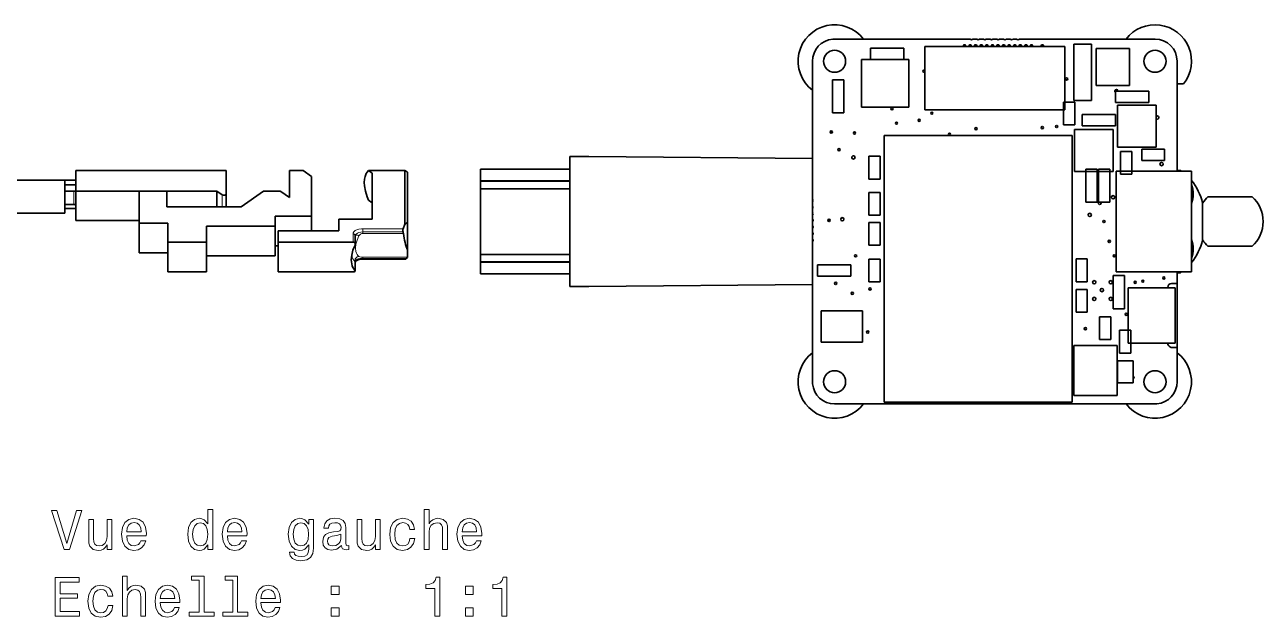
# Model space of a CAD drawing. Extents: x 284 to 1097, y 96 to 774.
# Drawn here: x 806.6 to 918.7, y 384.7 to 438.3 of the extents above; entities that cross this region are included whole.
import ezdxf

# ---------------------------------------------------------------- set-up
doc = ezdxf.new("R2010")
doc.units = 0

msp = doc.modelspace()

# ---------------------------------------------------------------- linework, layer by layer
at = {"color": 7, "lineweight": 35, "ltscale": 0.004362}
for p, q in [((879.89, 437), (879.72, 436.99)), ((908.89, 404), (909.07, 404.01)), ((908.89, 404), (909.07, 404.01))]:
    msp.add_line(p, q, dxfattribs=at)
at = {"color": 7, "lineweight": 35, "ltscale": 0.307181}
for p, q in [((892.18, 437), (879.89, 437)), ((908.89, 437), (896.61, 437))]:
    msp.add_line(p, q, dxfattribs=at)
at = {"color": 7, "lineweight": 35, "ltscale": 0.02542}
for p, q in [((883.15, 436.18), (883.15, 435.16)), ((886.15, 435.16), (886.15, 436.18)), ((880.73, 433.33), (879.71, 433.33)), ((905.32, 432.3), (905.32, 431.28)), ((908.32, 431.28), (908.32, 432.3)), ((901.62, 431.3), (900.6, 431.3)), ((879.71, 430.34), (880.73, 430.34)), ((902.3, 430.17), (902.3, 429.15)), ((905.3, 429.15), (905.3, 430.17)), ((900.6, 429.24), (901.62, 429.24)), ((884, 426.4), (882.98, 426.4)), ((906.8, 426.84), (905.78, 426.84)), ((907.71, 427.04), (907.71, 426.02)), ((909.76, 426.02), (909.76, 427.04)), ((903.65, 425.25), (902.63, 425.25)), ((904.8, 425.25), (903.78, 425.25)), ((882.98, 424.34), (884, 424.34)), ((905.78, 424.78), (906.8, 424.78)), ((884, 423.14), (882.98, 423.14)), ((902.63, 422.25), (903.65, 422.25)), ((903.78, 422.25), (904.8, 422.25)), ((882.98, 421.08), (884, 421.08)), ((884, 420.42), (882.98, 420.42)), ((882.98, 418.36), (884, 418.36)), ((884, 417.1), (882.98, 417.1)), ((902.76, 417.11), (901.74, 417.11)), ((878.35, 416.58), (878.35, 415.57)), ((881.35, 415.57), (881.35, 416.58)), ((882.98, 415.04), (884, 415.04)), ((901.74, 415.05), (902.76, 415.05)), ((906.12, 415.61), (905.1, 415.61)), ((902.76, 414.35), (901.74, 414.35)), ((905.1, 412.61), (906.12, 412.61)), ((901.74, 412.29), (902.76, 412.29)), ((904.88, 411.89), (903.86, 411.89)), ((903.86, 409.83), (904.88, 409.83))]:
    msp.add_line(p, q, dxfattribs=at)
at = {"color": 7, "lineweight": 35, "ltscale": 0.074921}
for p, q in [((886.15, 436.18), (883.15, 436.18)), ((883.15, 435.16), (886.15, 435.16)), ((908.32, 432.3), (905.32, 432.3)), ((905.32, 431.28), (908.32, 431.28)), ((905.3, 430.17), (902.3, 430.17)), ((902.3, 429.15), (905.3, 429.15)), ((902.63, 425.25), (902.63, 422.25)), ((903.65, 422.25), (903.65, 425.25)), ((903.78, 425.25), (903.78, 422.25)), ((904.8, 422.25), (904.8, 425.25)), ((881.35, 416.58), (878.35, 416.58)), ((878.35, 415.57), (881.35, 415.57))]:
    msp.add_line(p, q, dxfattribs=at)
at = {"color": 7, "lineweight": 35, "ltscale": 0.316847}
for p, q in [((900.72, 436.34), (888.05, 436.34)), ((888.05, 430.6), (900.72, 430.6))]:
    msp.add_line(p, q, dxfattribs=at)
at = {"color": 7, "lineweight": 35, "ltscale": 0.143472}
for p, q in [((888.05, 436.34), (888.05, 430.6)), ((900.72, 430.6), (900.72, 436.34))]:
    msp.add_line(p, q, dxfattribs=at)
at = {"color": 7, "lineweight": 35, "ltscale": 0.009361}
for p, q in [((892.78, 437), (892.41, 437)), ((893.98, 437), (893.61, 437)), ((894.58, 437), (894.21, 437)), ((895.18, 437), (894.81, 437)), ((895.78, 437), (895.41, 437)), ((877.89, 420.49), (877.89, 420.11)), ((877.89, 420.49), (877.89, 420.11)), ((877.89, 419.89), (877.89, 419.51)), ((877.89, 419.89), (877.89, 419.51)), ((893.91, 404), (894.28, 404)), ((893.91, 404), (894.28, 404)), ((895.11, 404), (895.48, 404)), ((895.11, 404), (895.48, 404))]:
    msp.add_line(p, q, dxfattribs=at)
at = {"color": 7, "lineweight": 35, "ltscale": 0.009363}
for p, q in [((893.38, 437), (893.01, 437)), ((896.38, 437), (896.01, 437))]:
    msp.add_line(p, q, dxfattribs=at)
at = {"color": 7, "lineweight": 35, "ltscale": 0.04008}
for p, q in [((903.15, 436.55), (901.55, 436.55)), ((901.55, 431.45), (903.15, 431.45))]:
    msp.add_line(p, q, dxfattribs=at)
at = {"color": 7, "lineweight": 35, "ltscale": 0.127499}
for p, q in [((901.55, 436.55), (901.55, 431.45)), ((903.15, 431.45), (903.15, 436.55))]:
    msp.add_line(p, q, dxfattribs=at)
at = {"color": 7, "lineweight": 35, "ltscale": 0.0754}
for p, q in [((906.57, 436.16), (903.55, 436.16)), ((903.55, 432.82), (906.57, 432.82))]:
    msp.add_line(p, q, dxfattribs=at)
at = {"color": 7, "lineweight": 35, "ltscale": 0.0837}
for p, q in [((903.55, 436.16), (903.55, 432.82)), ((906.57, 432.82), (906.57, 436.16))]:
    msp.add_line(p, q, dxfattribs=at)
at = {"color": 7, "lineweight": 35, "ltscale": 0.31218}
msp.add_line((877.89, 435), (877.89, 422.51), dxfattribs=at)
msp.add_line((877.89, 435), (877.89, 422.51), dxfattribs=at)
at = {"color": 7, "lineweight": 35, "ltscale": 0.10715}
for p, q in [((886.62, 435.15), (882.33, 435.15)), ((882.33, 435.15), (882.33, 430.86)), ((886.62, 430.86), (886.62, 435.15)), ((882.33, 430.86), (886.62, 430.86))]:
    msp.add_line(p, q, dxfattribs=at)
at = {"color": 7, "lineweight": 35, "ltscale": 0.24871}
msp.add_line((910.89, 425.05), (910.89, 435), dxfattribs=at)
at = {"color": 7, "lineweight": 35, "ltscale": 0.07492}
for p, q in [((879.71, 433.33), (879.71, 430.34)), ((880.73, 430.34), (880.73, 433.33)), ((905.1, 415.61), (905.1, 412.61)), ((906.12, 412.61), (906.12, 415.61))]:
    msp.add_line(p, q, dxfattribs=at)
at = {"color": 7, "lineweight": 35, "ltscale": 0.01465}
msp.add_line((911.48, 432.95), (910.89, 432.95), dxfattribs=at)
at = {"color": 7, "lineweight": 35, "ltscale": 0.05127}
for p, q in [((900.6, 431.3), (900.6, 429.24)), ((901.62, 429.24), (901.62, 431.3)), ((882.98, 426.4), (882.98, 424.34)), ((884, 424.34), (884, 426.4)), ((905.78, 426.84), (905.78, 424.78)), ((906.8, 424.78), (906.8, 426.84)), ((882.98, 423.14), (882.98, 421.08)), ((884, 421.08), (884, 423.14)), ((882.98, 420.42), (882.98, 418.36)), ((884, 418.36), (884, 420.42)), ((882.98, 417.1), (882.98, 415.04)), ((884, 415.04), (884, 417.1)), ((901.74, 417.11), (901.74, 415.05)), ((902.76, 415.05), (902.76, 417.11)), ((901.74, 414.35), (901.74, 412.29)), ((902.76, 412.29), (902.76, 414.35)), ((903.86, 411.89), (903.86, 409.83)), ((904.88, 409.83), (904.88, 411.89)), ((905.69, 410.66), (905.69, 408.6)), ((906.71, 408.6), (906.71, 410.66))]:
    msp.add_line(p, q, dxfattribs=at)
at = {"color": 7, "lineweight": 35, "ltscale": 0.095005}
for p, q in [((905.49, 431.02), (905.49, 427.22)), ((908.99, 427.22), (908.99, 431.02)), ((901.61, 428.82), (901.61, 425.02)), ((905.11, 425.02), (905.11, 428.82))]:
    msp.add_line(p, q, dxfattribs=at)
at = {"color": 7, "lineweight": 35, "ltscale": 0.087581}
for p, q in [((908.99, 431.02), (905.49, 431.02)), ((905.11, 428.82), (901.61, 428.82)), ((905.49, 427.22), (908.99, 427.22)), ((901.61, 425.02), (905.11, 425.02))]:
    msp.add_line(p, q, dxfattribs=at)
at = {"color": 7, "lineweight": 35, "ltscale": 0.005}
msp.add_line((879.59, 428.7), (879.59, 428.5), dxfattribs=at)
at = {"color": 7, "lineweight": 35}
for p, q in [((884.39, 428.29), (884.39, 404.17)), ((901.39, 404.17), (901.39, 428.29)), ((877.89, 426.21), (857.64, 426.38)), ((781.63, 424.25), (810.23, 424.25)), ((781.63, 421.25), (810.23, 421.25)), ((877.89, 414.79), (857.64, 414.62))]:
    msp.add_line(p, q, dxfattribs=at)
at = {"color": 7, "lineweight": 35, "ltscale": 0.425}
for p, q in [((901.39, 428.29), (884.39, 428.29)), ((884.39, 404.17), (901.39, 404.17))]:
    msp.add_line(p, q, dxfattribs=at)
at = {"color": 7, "lineweight": 35, "ltscale": 0.147}
for p, q in [((855.94, 426.38), (855.94, 420.5)), ((855.94, 420.5), (855.94, 414.62))]:
    msp.add_line(p, q, dxfattribs=at)
at = {"color": 7, "lineweight": 35, "ltscale": 0.0425}
for p, q in [((857.64, 426.38), (855.94, 426.38)), ((857.64, 414.62), (855.94, 414.62))]:
    msp.add_line(p, q, dxfattribs=at)
at = {"color": 7, "lineweight": 35, "ltscale": 0.051271}
for p, q in [((909.76, 427.04), (907.71, 427.04)), ((907.71, 426.02), (909.76, 426.02))]:
    msp.add_line(p, q, dxfattribs=at)
at = {"color": 7, "lineweight": 35, "ltscale": 0.046416}
msp.add_line((811.23, 425.12), (811.23, 423.26), dxfattribs=at)
at = {"color": 7, "lineweight": 35, "ltscale": 0.339763}
msp.add_line((811.23, 425.12), (824.82, 425.12), dxfattribs=at)
at = {"color": 7, "lineweight": 35, "ltscale": 0.052882}
msp.add_line((824.82, 425.12), (824.82, 423.01), dxfattribs=at)
at = {"color": 7, "lineweight": 35, "ltscale": 0.061417}
msp.add_line((830.55, 425.12), (830.55, 422.66), dxfattribs=at)
at = {"color": 7, "lineweight": 35, "ltscale": 0.025674}
msp.add_line((830.55, 425.12), (831.57, 425.12), dxfattribs=at)
at = {"color": 7, "lineweight": 35, "ltscale": 0.005325}
msp.add_line((831.57, 425.12), (831.79, 425.12), dxfattribs=at)
at = {"color": 7, "lineweight": 35, "ltscale": 0.02327}
msp.add_line((832.55, 424.58), (831.79, 425.12), dxfattribs=at)
at = {"color": 7, "lineweight": 35, "ltscale": 0.01028}
for p, q in [((837.7, 425.12), (838.03, 424.88)), ((837.7, 422.43), (838.03, 422.2))]:
    msp.add_line(p, q, dxfattribs=at)
at = {"color": 7, "lineweight": 35, "ltscale": 0.082312}
msp.add_line((837.7, 425.12), (840.99, 425.12), dxfattribs=at)
at = {"color": 7, "lineweight": 35, "ltscale": 0.104298}
msp.add_line((838.03, 424.88), (838.03, 420.71), dxfattribs=at)
at = {"color": 7, "lineweight": 35, "ltscale": 0.121522}
msp.add_line((840.99, 425.12), (840.99, 420.26), dxfattribs=at)
at = {"color": 7, "lineweight": 35, "ltscale": 0.113525}
msp.add_line((841.24, 424.96), (841.24, 420.42), dxfattribs=at)
at = {"color": 7, "lineweight": 35, "ltscale": 0.026228}
for p, q in [((847.84, 425.23), (847.84, 424.18)), ((847.84, 416.82), (847.84, 415.77))]:
    msp.add_line(p, q, dxfattribs=at)
at = {"color": 7, "lineweight": 35, "ltscale": 0.202499}
for p, q in [((855.94, 425.23), (847.84, 425.23)), ((855.94, 424.18), (847.84, 424.18)), ((855.94, 424.14), (847.84, 424.14)), ((847.84, 423.47), (855.94, 423.47)), ((855.94, 417.53), (847.84, 417.53)), ((855.94, 416.86), (847.84, 416.86)), ((847.84, 416.82), (855.94, 416.82)), ((855.94, 415.77), (847.84, 415.77))]:
    msp.add_line(p, q, dxfattribs=at)
at = {"color": 7, "lineweight": 35, "ltscale": 0.170338}
for p, q in [((912.19, 425.05), (905.37, 425.05)), ((905.37, 415.95), (912.19, 415.95))]:
    msp.add_line(p, q, dxfattribs=at)
at = {"color": 7, "lineweight": 35, "ltscale": 0.22758}
for p, q in [((905.37, 425.05), (905.37, 415.95)), ((912.19, 415.95), (912.19, 425.05))]:
    msp.add_line(p, q, dxfattribs=at)
at = {"color": 7, "lineweight": 35, "ltscale": 0.007509}
for p, q in [((911.19, 425.13), (910.89, 425.14)), ((911.19, 425.11), (910.89, 425.13)), ((911.19, 415.89), (910.89, 415.87)), ((911.19, 415.87), (910.89, 415.86))]:
    msp.add_line(p, q, dxfattribs=at)
at = {"color": 7, "lineweight": 35, "ltscale": 0.000422668}
for p, q in [((911.19, 425.11), (911.19, 425.13)), ((911.19, 415.89), (911.19, 415.87))]:
    msp.add_line(p, q, dxfattribs=at)
at = {"color": 7, "lineweight": 35, "ltscale": 0.00335}
msp.add_line((911.3, 425.05), (911.19, 425.13), dxfattribs=at)
at = {"color": 7, "lineweight": 35, "ltscale": 0.002512}
for p, q in [((911.19, 425.11), (911.27, 425.05)), ((911.19, 415.89), (911.27, 415.95))]:
    msp.add_line(p, q, dxfattribs=at)
at = {"color": 7, "lineweight": 35, "ltscale": 0.0375}
for p, q in [((810.23, 422.75), (810.23, 424.25)), ((810.23, 421.25), (810.23, 422.75))]:
    msp.add_line(p, q, dxfattribs=at)
at = {"color": 7, "lineweight": 35, "ltscale": 0.010983}
msp.add_line((810.23, 424.25), (810.23, 423.81), dxfattribs=at)
at = {"color": 7, "lineweight": 35, "ltscale": 0.025}
for p, q in [((811.23, 424.25), (810.23, 424.25)), ((811.23, 423.81), (810.23, 423.81)), ((811.23, 421.68), (810.23, 421.68))]:
    msp.add_line(p, q, dxfattribs=at)
at = {"color": 7, "lineweight": 35, "ltscale": 0.031391}
msp.add_line((832.55, 423.33), (832.55, 424.58), dxfattribs=at)
at = {"color": 7, "lineweight": 35, "ltscale": 0.02437}
msp.add_line((847.84, 424.3), (847.84, 423.32), dxfattribs=at)
at = {"color": 7, "lineweight": 35, "ltscale": 0.000995636}
for p, q in [((847.84, 424.18), (847.84, 424.14)), ((847.84, 416.82), (847.84, 416.86))]:
    msp.add_line(p, q, dxfattribs=at)
at = {"color": 7, "lineweight": 35, "ltscale": 0.020001}
for p, q in [((811.03, 423.24), (810.23, 423.24)), ((811.03, 422.05), (810.23, 422.05))]:
    msp.add_line(p, q, dxfattribs=at)
at = {"color": 7, "lineweight": 13, "ltscale": 0.012375}
msp.add_line((811.03, 423.24), (811.03, 422.75), dxfattribs=at)
at = {"color": 7, "lineweight": 13, "ltscale": 0.0175}
msp.add_line((811.03, 422.75), (811.03, 422.05), dxfattribs=at)
at = {"color": 7, "lineweight": 35, "ltscale": 0.067175}
for p, q in [((811.23, 423.26), (811.23, 420.58)), ((816.96, 417.67), (816.96, 420.36)), ((829.25, 417.39), (829.25, 420.08))]:
    msp.add_line(p, q, dxfattribs=at)
at = {"color": 7, "lineweight": 35, "ltscale": 0.318549}
msp.add_line((811.23, 423.26), (823.97, 423.26), dxfattribs=at)
at = {"color": 7, "lineweight": 35, "ltscale": 0.0625}
msp.add_line((816.96, 423.26), (819.46, 423.26), dxfattribs=at)
at = {"color": 7, "lineweight": 35, "ltscale": 0.072655}
msp.add_line((816.96, 423.26), (816.96, 420.36), dxfattribs=at)
at = {"color": 7, "lineweight": 35, "ltscale": 0.035532}
for p, q in [((819.46, 421.84), (819.46, 423.26)), ((823.97, 421.84), (823.97, 423.26))]:
    msp.add_line(p, q, dxfattribs=at)
at = {"color": 7, "lineweight": 35, "ltscale": 0.015528}
msp.add_line((824.47, 422.91), (823.97, 423.26), dxfattribs=at)
at = {"color": 7, "lineweight": 13, "ltscale": 0.026568}
msp.add_line((824.47, 421.84), (824.47, 422.91), dxfattribs=at)
at = {"color": 7, "lineweight": 35, "ltscale": 0.029067}
msp.add_line((824.82, 421.84), (824.82, 423.01), dxfattribs=at)
at = {"color": 7, "lineweight": 35, "ltscale": 0.061544}
msp.add_line((826.19, 421.84), (828.2, 423.26), dxfattribs=at)
at = {"color": 7, "lineweight": 35, "ltscale": 0.035428}
msp.add_line((828.2, 423.26), (829.62, 423.26), dxfattribs=at)
at = {"color": 7, "lineweight": 35, "ltscale": 0.024188}
msp.add_line((830.55, 422.66), (829.76, 423.22), dxfattribs=at)
at = {"color": 7, "lineweight": 35, "ltscale": 0.058337}
msp.add_line((832.55, 420.99), (832.55, 423.33), dxfattribs=at)
at = {"color": 7, "lineweight": 35, "ltscale": 0.07422}
for p, q in [((847.84, 423.47), (847.84, 420.5)), ((847.84, 420.5), (847.84, 417.53))]:
    msp.add_line(p, q, dxfattribs=at)
at = {"color": 7, "lineweight": 35, "ltscale": 0.003055}
msp.add_line((905.23, 422.64), (905.23, 422.76), dxfattribs=at)
at = {"color": 7, "lineweight": 35, "ltscale": 0.006122}
msp.add_line((913.93, 422.74), (913.68, 422.74), dxfattribs=at)
at = {"color": 7, "lineweight": 35, "ltscale": 0.093878}
for p, q in [((917.68, 422.74), (913.93, 422.74)), ((917.68, 418.26), (913.93, 418.26))]:
    msp.add_line(p, q, dxfattribs=at)
at = {"color": 7, "lineweight": 35, "ltscale": 0.168298}
msp.add_line((826.19, 421.84), (819.46, 421.84), dxfattribs=at)
at = {"color": 7, "lineweight": 35, "ltscale": 0.00564}
for p, q in [((877.89, 422.51), (877.89, 422.29)), ((877.89, 421.31), (877.89, 421.09)), ((877.89, 419.89), (877.89, 420.11)), ((877.89, 419.29), (877.89, 419.51)), ((877.89, 418.91), (877.89, 418.69)), ((892.71, 404), (892.48, 404)), ((893.31, 404), (893.08, 404)), ((894.51, 404), (894.28, 404)), ((895.71, 404), (895.48, 404)), ((896.31, 404), (896.08, 404))]:
    msp.add_line(p, q, dxfattribs=at)
at = {"color": 7, "lineweight": 35, "ltscale": 0.00936}
for p, q in [((877.89, 422.29), (877.89, 421.91)), ((877.89, 422.29), (877.89, 421.91)), ((877.89, 421.69), (877.89, 421.31)), ((877.89, 421.69), (877.89, 421.31)), ((877.89, 421.09), (877.89, 420.71)), ((877.89, 421.09), (877.89, 420.71)), ((877.89, 419.29), (877.89, 418.91)), ((877.89, 419.29), (877.89, 418.91)), ((892.71, 404), (893.08, 404)), ((892.71, 404), (893.08, 404)), ((893.31, 404), (893.68, 404)), ((893.31, 404), (893.68, 404)), ((894.51, 404), (894.88, 404)), ((894.51, 404), (894.88, 404)), ((895.71, 404), (896.08, 404)), ((895.71, 404), (896.08, 404))]:
    msp.add_line(p, q, dxfattribs=at)
at = {"color": 7, "lineweight": 35, "ltscale": 0.000360107}
msp.add_line((877.89, 421.91), (877.89, 421.9), dxfattribs=at)
at = {"color": 7, "lineweight": 35, "ltscale": 0.00528}
msp.add_line((877.89, 421.9), (877.89, 421.69), dxfattribs=at)
at = {"color": 7, "lineweight": 35, "ltscale": 0.00035553}
msp.add_line((877.91, 421.9), (877.89, 421.9), dxfattribs=at)
at = {"color": 7, "lineweight": 35, "ltscale": 0.000740051}
for p, q in [((877.94, 422.41), (877.94, 422.39)), ((877.94, 422.41), (877.94, 422.39)), ((877.94, 421.81), (877.94, 421.79)), ((877.94, 421.81), (877.94, 421.79)), ((877.94, 421.21), (877.94, 421.19)), ((877.94, 421.21), (877.94, 421.19)), ((877.94, 420.61), (877.94, 420.59)), ((877.94, 420.61), (877.94, 420.59)), ((877.94, 420.01), (877.94, 419.99)), ((877.94, 420.01), (877.94, 419.99)), ((877.94, 419.41), (877.94, 419.39)), ((877.94, 419.41), (877.94, 419.39)), ((877.94, 418.81), (877.94, 418.79)), ((877.94, 418.81), (877.94, 418.79))]:
    msp.add_line(p, q, dxfattribs=at)
at = {"color": 7, "lineweight": 35, "ltscale": 0.012228}
for p, q in [((913.19, 422.17), (913.19, 421.68)), ((913.19, 418.83), (913.19, 419.32))]:
    msp.add_line(p, q, dxfattribs=at)
at = {"color": 7, "lineweight": 35, "ltscale": 0.005345}
for p, q in [((913.19, 421.47), (913.19, 421.68)), ((913.19, 419.53), (913.19, 419.32))]:
    msp.add_line(p, q, dxfattribs=at)
at = {"color": 7, "lineweight": 35, "ltscale": 0.024177}
for q in [(913.19, 421.47), (913.19, 419.53)]:
    msp.add_line((913.19, 420.5), q, dxfattribs=at)
at = {"color": 7, "lineweight": 35, "ltscale": 0.14328}
msp.add_line((811.23, 420.58), (816.96, 420.58), dxfattribs=at)
at = {"color": 7, "lineweight": 35, "ltscale": 0.064761}
for p, q in [((816.96, 420.36), (819.55, 420.36)), ((816.96, 417.67), (819.55, 417.67))]:
    msp.add_line(p, q, dxfattribs=at)
at = {"color": 7, "lineweight": 35, "ltscale": 0.043058}
msp.add_line((819.55, 420.36), (819.55, 418.64), dxfattribs=at)
at = {"color": 7, "lineweight": 35, "ltscale": 0.02298}
msp.add_line((829.25, 420.08), (829.25, 420.99), dxfattribs=at)
at = {"color": 7, "lineweight": 35, "ltscale": 0.0825}
msp.add_line((832.55, 420.99), (829.25, 420.99), dxfattribs=at)
at = {"color": 7, "lineweight": 35, "ltscale": 0.033588}
msp.add_line((832.55, 419.65), (832.55, 420.99), dxfattribs=at)
at = {"color": 7, "lineweight": 35, "ltscale": 0.025238}
msp.add_line((836.04, 420.71), (835.03, 420.71), dxfattribs=at)
at = {"color": 7, "lineweight": 35, "ltscale": 0.026517}
msp.add_line((835.03, 420.71), (835.03, 419.65), dxfattribs=at)
at = {"color": 7, "lineweight": 35, "ltscale": 0.049762}
msp.add_line((836.04, 420.71), (838.03, 420.71), dxfattribs=at)
at = {"color": 7, "lineweight": 35, "ltscale": 0.007474}
msp.add_line((841.24, 420.42), (840.99, 420.26), dxfattribs=at)
at = {"color": 7, "lineweight": 35, "ltscale": 0.054536}
msp.add_line((841.24, 418.24), (841.24, 420.42), dxfattribs=at)
at = {"color": 7, "lineweight": 35, "ltscale": 0.004167}
msp.add_line((877.89, 420.57), (877.89, 420.74), dxfattribs=at)
at = {"color": 7, "lineweight": 35, "ltscale": 0.002173}
msp.add_line((877.89, 420.57), (877.89, 420.49), dxfattribs=at)
at = {"color": 7, "lineweight": 13, "ltscale": 0.001213}
msp.add_line((877.94, 420.57), (877.89, 420.57), dxfattribs=at)
at = {"color": 7, "lineweight": 13, "ltscale": 0.004831}
msp.add_line((879.49, 420.57), (879.3, 420.57), dxfattribs=at)
at = {"color": 7, "lineweight": 13, "ltscale": 0.006136}
msp.add_line((880.72, 420.79), (880.47, 420.79), dxfattribs=at)
at = {"color": 7, "lineweight": 13, "ltscale": 0.004079}
msp.add_line((880.67, 420.57), (880.51, 420.57), dxfattribs=at)
at = {"color": 7, "lineweight": 13, "ltscale": 0.003357}
msp.add_line((904.34, 420.57), (904.21, 420.57), dxfattribs=at)
at = {"color": 7, "lineweight": 35, "ltscale": 0.035987}
msp.add_line((823.05, 418.64), (823.05, 420.08), dxfattribs=at)
at = {"color": 7, "lineweight": 35, "ltscale": 0.155}
for p, q in [((823.05, 420.08), (829.25, 420.08)), ((823.05, 417.39), (829.25, 417.39))]:
    msp.add_line(p, q, dxfattribs=at)
at = {"color": 7, "lineweight": 35, "ltscale": 0.1375}
msp.add_line((829.53, 419.65), (835.03, 419.65), dxfattribs=at)
at = {"color": 7, "lineweight": 35, "ltscale": 0.02538}
msp.add_line((829.53, 419.65), (829.53, 418.64), dxfattribs=at)
at = {"color": 7, "lineweight": 13, "ltscale": 0.016944}
msp.add_line((836.31, 419.36), (836.31, 418.68), dxfattribs=at)
at = {"color": 7, "lineweight": 35, "ltscale": 0.000489957}
msp.add_line((836.51, 419.22), (836.51, 419.24), dxfattribs=at)
at = {"color": 7, "lineweight": 35, "ltscale": 0.016944}
msp.add_line((836.51, 419.22), (836.51, 418.54), dxfattribs=at)
at = {"color": 7, "lineweight": 13, "ltscale": 0.090823}
for p, q in [((840.83, 419.85), (837.2, 419.85)), ((840.83, 419.57), (837.2, 419.57))]:
    msp.add_line(p, q, dxfattribs=at)
at = {"color": 7, "lineweight": 13, "ltscale": 0.007071}
msp.add_line((837.2, 419.57), (837.2, 419.85), dxfattribs=at)
at = {"color": 7, "lineweight": 13, "ltscale": 0.003716}
msp.add_line((837.2, 419.42), (837.2, 419.57), dxfattribs=at)
at = {"color": 7, "lineweight": 13, "ltscale": 0.091695}
msp.add_line((837.2, 419.42), (840.87, 419.42), dxfattribs=at)
at = {"color": 7, "lineweight": 35, "ltscale": 0.010965}
msp.add_line((840.99, 420.26), (840.83, 419.85), dxfattribs=at)
at = {"color": 7, "lineweight": 35, "ltscale": 0.040204}
for p, q in [((819.55, 418.64), (819.55, 417.03)), ((823.05, 417.03), (823.05, 418.64)), ((829.53, 418.64), (829.53, 417.03))]:
    msp.add_line(p, q, dxfattribs=at)
at = {"color": 7, "lineweight": 35, "ltscale": 0.0875}
for p, q in [((819.55, 418.64), (823.05, 418.64)), ((819.55, 415.95), (823.05, 415.95))]:
    msp.add_line(p, q, dxfattribs=at)
at = {"color": 7, "lineweight": 35, "ltscale": 0.007161}
msp.add_line((829.53, 418.31), (829.25, 418.31), dxfattribs=at)
at = {"color": 7, "lineweight": 35, "ltscale": 0.162738}
for p, q in [((829.53, 418.64), (836.04, 418.64)), ((829.53, 415.95), (836.04, 415.95))]:
    msp.add_line(p, q, dxfattribs=at)
at = {"color": 7, "lineweight": 35, "ltscale": 0.006589}
msp.add_line((836.04, 418.64), (836.31, 418.64), dxfattribs=at)
at = {"color": 7, "lineweight": 13, "ltscale": 0.001164}
msp.add_line((836.31, 418.68), (836.31, 418.64), dxfattribs=at)
at = {"color": 7, "lineweight": 35, "ltscale": 0.002527}
msp.add_line((836.51, 418.54), (836.51, 418.44), dxfattribs=at)
at = {"color": 7, "lineweight": 35, "ltscale": 0.007613}
msp.add_line((841.24, 418.24), (841.24, 417.93), dxfattribs=at)
at = {"color": 7, "lineweight": 35, "ltscale": 0.31718}
msp.add_line((877.89, 418.69), (877.89, 406), dxfattribs=at)
msp.add_line((877.89, 418.69), (877.89, 406), dxfattribs=at)
at = {"color": 7, "lineweight": 35, "ltscale": 0.003104}
msp.add_line((904.67, 418.76), (904.67, 418.64), dxfattribs=at)
at = {"color": 7, "lineweight": 35, "ltscale": 0.09388}
msp.add_line((917.44, 418.26), (913.68, 418.26), dxfattribs=at)
at = {"color": 7, "lineweight": 35, "ltscale": 0.026971}
for p, q in [((819.55, 417.03), (819.55, 415.95)), ((823.05, 415.95), (823.05, 417.03)), ((829.53, 415.95), (829.53, 417.03))]:
    msp.add_line(p, q, dxfattribs=at)
at = {"color": 7, "lineweight": 13, "ltscale": 0.002625}
msp.add_line((837.19, 417.27), (837.19, 417.16), dxfattribs=at)
at = {"color": 7, "lineweight": 13, "ltscale": 0.101392}
msp.add_line((837.19, 417.27), (841.24, 417.27), dxfattribs=at)
at = {"color": 7, "lineweight": 13, "ltscale": 0.001653}
msp.add_line((837.19, 417.09), (837.19, 417.16), dxfattribs=at)
at = {"color": 7, "lineweight": 13, "ltscale": 0.098792}
msp.add_line((837.19, 417.16), (841.14, 417.16), dxfattribs=at)
at = {"color": 7, "lineweight": 35, "ltscale": 0.096109}
msp.add_line((837.19, 417.09), (841.03, 417.09), dxfattribs=at)
at = {"color": 7, "lineweight": 35, "ltscale": 0.01673}
msp.add_line((841.24, 417.93), (841.24, 417.27), dxfattribs=at)
at = {"color": 7, "lineweight": 35, "ltscale": 0.000404358}
msp.add_line((841.24, 417.27), (841.24, 417.25), dxfattribs=at)
at = {"color": 7, "lineweight": 35, "ltscale": 0.020656}
msp.add_line((847.84, 417.53), (847.84, 416.7), dxfattribs=at)
at = {"color": 7, "lineweight": 35, "ltscale": 0.006592}
msp.add_line((836.04, 415.95), (836.31, 415.95), dxfattribs=at)
at = {"color": 7, "lineweight": 13, "ltscale": 0.0002495}
msp.add_line((836.49, 416.88), (836.48, 416.88), dxfattribs=at)
at = {"color": 7, "lineweight": 13, "ltscale": 0.016921}
msp.add_line((836.48, 416.21), (836.48, 416.88), dxfattribs=at)
at = {"color": 7, "lineweight": 13, "ltscale": 0.003072}
msp.add_line((836.48, 416.21), (836.48, 416.08), dxfattribs=at)
at = {"color": 7, "lineweight": 35, "ltscale": 0.000227127}
msp.add_line((836.49, 416.08), (836.48, 416.08), dxfattribs=at)
at = {"color": 7, "lineweight": 13, "ltscale": 0.016933}
msp.add_line((836.49, 416.88), (836.49, 416.2), dxfattribs=at)
at = {"color": 7, "lineweight": 13, "ltscale": 0.00303}
msp.add_line((836.49, 416.2), (836.49, 416.08), dxfattribs=at)
at = {"color": 7, "lineweight": 35, "ltscale": 0.016933}
msp.add_line((836.51, 416.81), (836.51, 416.14), dxfattribs=at)
at = {"color": 7, "lineweight": 35, "ltscale": 0.002486}
msp.add_line((836.51, 416.14), (836.51, 416.04), dxfattribs=at)
at = {"color": 7, "lineweight": 35, "ltscale": 0.02621}
msp.add_line((910.89, 414.9), (910.89, 415.95), dxfattribs=at)
at = {"color": 7, "lineweight": 35, "ltscale": 0.003352}
msp.add_line((911.3, 415.95), (911.19, 415.87), dxfattribs=at)
at = {"color": 7, "lineweight": 35, "ltscale": 0.0125}
for p, q in [((910.39, 414.9), (910.89, 414.9)), ((910.39, 414.9), (910.89, 414.9)), ((910.89, 409.1), (910.39, 409.1))]:
    msp.add_line(p, q, dxfattribs=at)
at = {"color": 7, "lineweight": 35, "ltscale": 0.145}
msp.add_line((910.89, 409.1), (910.89, 414.9), dxfattribs=at)
at = {"color": 7, "lineweight": 35, "ltscale": 0.106055}
for p, q in [((910.71, 414.5), (906.46, 414.5)), ((906.46, 409.5), (910.71, 409.5))]:
    msp.add_line(p, q, dxfattribs=at)
at = {"color": 7, "lineweight": 35, "ltscale": 0.125}
for p, q in [((906.46, 414.5), (906.46, 409.5)), ((910.71, 409.5), (910.71, 414.5))]:
    msp.add_line(p, q, dxfattribs=at)
at = {"color": 7, "lineweight": 35, "ltscale": 0.000820364}
msp.add_line((910.04, 414.5), (910.04, 414.53), dxfattribs=at)
msp.add_line((910.04, 414.5), (910.04, 414.53), dxfattribs=at)
at = {"color": 7, "lineweight": 35, "ltscale": 0.093462}
for p, q in [((882.42, 412.41), (878.68, 412.41)), ((878.68, 409.59), (882.42, 409.59))]:
    msp.add_line(p, q, dxfattribs=at)
at = {"color": 7, "lineweight": 35, "ltscale": 0.070676}
for p, q in [((878.68, 412.41), (878.68, 409.59)), ((882.42, 409.59), (882.42, 412.41))]:
    msp.add_line(p, q, dxfattribs=at)
at = {"color": 7, "lineweight": 35, "ltscale": 0.025421}
for p, q in [((906.71, 410.66), (905.69, 410.66)), ((905.69, 408.6), (906.71, 408.6))]:
    msp.add_line(p, q, dxfattribs=at)
at = {"color": 7, "lineweight": 35, "ltscale": 0.0983}
for p, q in [((905.48, 409.27), (901.55, 409.27)), ((901.55, 404.77), (905.48, 404.77))]:
    msp.add_line(p, q, dxfattribs=at)
at = {"color": 7, "lineweight": 35, "ltscale": 0.1125}
for p, q in [((901.55, 409.27), (901.55, 404.77)), ((905.48, 404.77), (905.48, 409.27))]:
    msp.add_line(p, q, dxfattribs=at)
at = {"color": 7, "lineweight": 35, "ltscale": 0.000819778}
msp.add_line((910.39, 409.1), (910.36, 409.1), dxfattribs=at)
at = {"color": 7, "lineweight": 35, "ltscale": 0.0775}
msp.add_line((910.89, 406), (910.89, 409.1), dxfattribs=at)
at = {"color": 7, "lineweight": 35, "ltscale": 0.034999}
for p, q in [((906.91, 407.9), (905.51, 407.9)), ((905.51, 405.9), (906.91, 405.9))]:
    msp.add_line(p, q, dxfattribs=at)
at = {"color": 7, "lineweight": 35, "ltscale": 0.05}
for p, q in [((905.51, 407.9), (905.51, 405.9)), ((906.91, 405.9), (906.91, 407.9))]:
    msp.add_line(p, q, dxfattribs=at)
at = {"color": 7, "lineweight": 35, "ltscale": 0.004361}
msp.add_line((877.89, 406), (877.9, 405.83), dxfattribs=at)
msp.add_line((877.89, 406), (877.9, 405.83), dxfattribs=at)
at = {"color": 7, "lineweight": 35, "ltscale": 0.31468}
for p, q in [((879.89, 404), (892.48, 404)), ((879.89, 404), (892.48, 404)), ((896.31, 404), (908.89, 404)), ((896.31, 404), (908.89, 404))]:
    msp.add_line(p, q, dxfattribs=at)
at = {"color": 7, "lineweight": 35, "ltscale": 0.005641}
for p, q in [((893.91, 404), (893.68, 404)), ((895.11, 404), (894.88, 404))]:
    msp.add_line(p, q, dxfattribs=at)
at = {"color": 7, "lineweight": 35}
for points in [[(837.32, 424.04), (837.34, 424.32), (837.39, 424.57), (837.5, 424.84), (837.58, 424.98), (837.7, 425.12)], [(837.32, 424.04), (837.34, 423.74), (837.43, 423.25), (837.58, 422.74), (837.7, 422.43)], [(836.49, 418.36), (836.3, 417.9), (836.19, 417.45), (836.15, 417.03)], [(836.48, 416.08), (836.38, 416.21), (836.29, 416.34), (836.23, 416.5), (836.19, 416.66), (836.15, 417.03)], [(836.51, 416.81), (836.52, 416.85), (836.55, 416.91), (836.64, 416.97), (836.77, 417.03), (837.01, 417.08), (837.19, 417.09)], [(836.31, 415.95), (836.4, 415.96), (836.47, 415.99), (836.5, 416.01), (836.51, 416.04)]]:
    msp.add_lwpolyline(points, dxfattribs=at)
at = {"color": 7, "lineweight": 13}
for points in [[(836.31, 419.42), (836.33, 419.47), (836.39, 419.57), (836.51, 419.68), (836.71, 419.78), (836.82, 419.81), (837.06, 419.85), (837.2, 419.85)], [(836.52, 419.28), (836.6, 419.37), (836.7, 419.45), (836.82, 419.5), (837.01, 419.55), (837.2, 419.57)], [(836.53, 418.08), (836.57, 418.44), (836.67, 418.82), (836.84, 419.21)], [(837.19, 417.16), (836.91, 417.14), (836.77, 417.12), (836.68, 417.09), (836.59, 417.04), (836.52, 416.97), (836.49, 416.88)], [(836.82, 417.35), (836.74, 417.43), (836.67, 417.53), (836.61, 417.65), (836.56, 417.78), (836.53, 418.08)], [(837.19, 417.27), (837.04, 417.27), (836.91, 417.3), (836.82, 417.35)]]:
    msp.add_lwpolyline(points, dxfattribs=at)
for points in [[(811.28, 394.35), (810.4, 391.37), (809.5, 394.35), (809.02, 394.35), (810.15, 390.84), (810.65, 390.84), (811.76, 394.35)], [(814.48, 393.55), (814.04, 393.55), (814.04, 391.99), (813.99, 391.63), (813.84, 391.36), (813.61, 391.2), (813.32, 391.15), (813.08, 391.19), (812.93, 391.31), (812.84, 391.52), (812.82, 391.81), (812.82, 393.55), (812.38, 393.55), (812.38, 391.77), (812.39, 391.41), (812.49, 391.12), (812.78, 390.84), (813.25, 390.75), (813.5, 390.78), (813.72, 390.87), (813.91, 391.03), (814.06, 391.26), (814.06, 390.84), (814.48, 390.84)], [(815.82, 392.07), (817.59, 392.07), (817.6, 392.28), (817.52, 392.86), (817.3, 393.29), (816.94, 393.55), (816.47, 393.65), (816.01, 393.55), (815.66, 393.26), (815.43, 392.81), (815.35, 392.2), (815.43, 391.58), (815.66, 391.13), (816, 390.84), (816.46, 390.75), (816.85, 390.81), (817.17, 390.98), (817.41, 391.26), (817.55, 391.62), (817.11, 391.62), (817.02, 391.42), (816.89, 391.27), (816.51, 391.15), (816.23, 391.2), (816.01, 391.38), (815.87, 391.67), (815.82, 392.05)], [(823.17, 391.26), (823.17, 390.84), (823.61, 390.84), (823.61, 394.46), (823.17, 394.46), (823.17, 393.14), (822.83, 393.52), (822.63, 393.61), (822.39, 393.65), (821.96, 393.55), (821.63, 393.26), (821.41, 392.81), (821.34, 392.2), (821.41, 391.59), (821.63, 391.13), (821.96, 390.84), (822.39, 390.75), (822.63, 390.78), (822.84, 390.87)], [(824.93, 392.07), (826.7, 392.07), (826.71, 392.28), (826.63, 392.86), (826.4, 393.29), (826.05, 393.55), (825.58, 393.65), (825.12, 393.55), (824.77, 393.26), (824.54, 392.81), (824.46, 392.2), (824.54, 391.58), (824.76, 391.13), (825.11, 390.84), (825.57, 390.75), (825.96, 390.81), (826.28, 390.98), (826.52, 391.26), (826.66, 391.62), (826.22, 391.62), (826.13, 391.42), (826, 391.27), (825.62, 391.15), (825.33, 391.2), (825.12, 391.38), (824.98, 391.67), (824.93, 392.05)], [(832.72, 390.96), (832.72, 393.55), (832.29, 393.55), (832.29, 393.11), (831.95, 393.51), (831.73, 393.61), (831.5, 393.65), (831.07, 393.55), (830.74, 393.26), (830.52, 392.81), (830.44, 392.2), (830.52, 391.58), (830.74, 391.13), (831.07, 390.84), (831.5, 390.75), (831.74, 390.78), (831.94, 390.87), (832.29, 391.26), (832.29, 390.87), (832.25, 390.57), (832.14, 390.35), (831.93, 390.23), (831.61, 390.18), (831.34, 390.21), (831.14, 390.29), (831.02, 390.42), (830.99, 390.6), (830.56, 390.6), (830.56, 390.58), (830.62, 390.25), (830.83, 390.01), (831.15, 389.85), (831.59, 389.8), (832.11, 389.88), (832.46, 390.09), (832.66, 390.46)], [(835.25, 391.2), (835.25, 391.18), (835.28, 391.01), (835.36, 390.89), (835.67, 390.79), (835.92, 390.83), (835.92, 391.18), (835.81, 391.16), (835.67, 391.23), (835.65, 391.43), (835.65, 392.83), (835.59, 393.19), (835.41, 393.44), (835.1, 393.59), (834.67, 393.65), (834.25, 393.59), (833.93, 393.42), (833.74, 393.15), (833.67, 392.8), (833.67, 392.76), (834.07, 392.76), (834.1, 392.98), (834.22, 393.13), (834.4, 393.22), (834.65, 393.25), (834.9, 393.23), (835.08, 393.15), (835.18, 393.02), (835.22, 392.84), (835.2, 392.63), (835.12, 392.52), (834.92, 392.47), (834.54, 392.43), (834.1, 392.34), (833.8, 392.18), (833.62, 391.93), (833.56, 391.55), (833.61, 391.22), (833.77, 390.97), (834.02, 390.82), (834.37, 390.76), (834.84, 390.87)], [(838.77, 393.55), (838.33, 393.55), (838.33, 391.99), (838.28, 391.63), (838.13, 391.36), (837.9, 391.2), (837.6, 391.15), (837.37, 391.19), (837.22, 391.31), (837.13, 391.52), (837.11, 391.81), (837.11, 393.55), (836.67, 393.55), (836.67, 391.77), (836.68, 391.41), (836.78, 391.12), (837.07, 390.84), (837.54, 390.75), (837.79, 390.78), (838.01, 390.87), (838.19, 391.03), (838.35, 391.26), (838.35, 390.84), (838.77, 390.84)], [(841.44, 392.65), (841.88, 392.65), (841.79, 393.06), (841.57, 393.38), (841.24, 393.57), (840.8, 393.65), (840.31, 393.55), (839.94, 393.26), (839.71, 392.81), (839.63, 392.19), (839.71, 391.58), (839.93, 391.13), (840.29, 390.84), (840.78, 390.75), (841.22, 390.82), (841.55, 391.04), (841.79, 391.37), (841.89, 391.81), (841.46, 391.81), (841.39, 391.53), (841.25, 391.32), (841.04, 391.19), (840.8, 391.15), (840.49, 391.21), (840.27, 391.41), (840.13, 391.74), (840.09, 392.21), (840.13, 392.66), (840.27, 392.99), (840.5, 393.19), (840.8, 393.26), (841.06, 393.21), (841.26, 393.1), (841.39, 392.91)], [(842.75, 390.84), (843.2, 390.84), (843.2, 392.41), (843.24, 392.76), (843.39, 393.03), (843.62, 393.19), (843.92, 393.25), (844.16, 393.2), (844.31, 393.06), (844.39, 392.84), (844.41, 392.53), (844.41, 390.84), (844.86, 390.84), (844.86, 392.62), (844.84, 392.98), (844.75, 393.28), (844.45, 393.55), (843.98, 393.65), (843.73, 393.61), (843.52, 393.52), (843.33, 393.36), (843.2, 393.16), (843.2, 394.46), (842.75, 394.46)], [(846.18, 392.07), (847.95, 392.07), (847.96, 392.28), (847.88, 392.86), (847.66, 393.29), (847.3, 393.55), (846.83, 393.65), (846.37, 393.55), (846.02, 393.26), (845.79, 392.81), (845.71, 392.2), (845.79, 391.58), (846.02, 391.13), (846.36, 390.84), (846.82, 390.75), (847.21, 390.81), (847.53, 390.98), (847.77, 391.26), (847.91, 391.62), (847.47, 391.62), (847.38, 391.42), (847.25, 391.27), (846.87, 391.15), (846.59, 391.2), (846.37, 391.38), (846.23, 391.67), (846.18, 392.05)], [(815.82, 392.44), (815.87, 392.79), (816.01, 393.05), (816.22, 393.2), (816.49, 393.26), (816.76, 393.2), (816.96, 393.05), (817.09, 392.79), (817.13, 392.44)], [(822.47, 393.25), (822.76, 393.18), (822.98, 392.98), (823.11, 392.65), (823.16, 392.2), (823.11, 391.74), (822.98, 391.41), (822.76, 391.21), (822.47, 391.15), (822.19, 391.21), (821.98, 391.41), (821.83, 391.75), (821.79, 392.2), (821.83, 392.65), (821.98, 392.98), (822.19, 393.18)], [(824.93, 392.44), (824.98, 392.79), (825.12, 393.05), (825.32, 393.2), (825.6, 393.26), (825.86, 393.2), (826.07, 393.05), (826.2, 392.79), (826.24, 392.44)], [(830.9, 392.2), (830.95, 392.65), (831.08, 392.98), (831.3, 393.18), (831.58, 393.25), (831.88, 393.18), (832.1, 392.98), (832.23, 392.65), (832.28, 392.2), (832.23, 391.74), (832.1, 391.41), (831.88, 391.21), (831.58, 391.15), (831.3, 391.21), (831.08, 391.41), (830.95, 391.75)], [(846.18, 392.44), (846.23, 392.79), (846.37, 393.05), (846.58, 393.2), (846.85, 393.26), (847.12, 393.2), (847.32, 393.05), (847.45, 392.79), (847.49, 392.44)], [(835.2, 391.79), (835.14, 391.53), (834.98, 391.33), (834.74, 391.2), (834.44, 391.15), (834.25, 391.18), (834.11, 391.26), (834.03, 391.4), (834, 391.59), (834.02, 391.77), (834.1, 391.9), (834.43, 392.04), (834.84, 392.1), (835.2, 392.22)], [(809.34, 384.8), (811.56, 384.8), (811.56, 385.22), (809.81, 385.22), (809.81, 386.41), (811.37, 386.41), (811.37, 386.82), (809.81, 386.82), (809.81, 387.87), (811.52, 387.87), (811.52, 388.3), (809.34, 388.3)], [(815.43, 384.8), (815.87, 384.8), (815.87, 386.36), (815.92, 386.72), (816.07, 386.98), (816.29, 387.14), (816.59, 387.2), (816.84, 387.15), (816.99, 387.02), (817.06, 386.79), (817.09, 386.49), (817.09, 384.8), (817.53, 384.8), (817.53, 386.58), (817.51, 386.93), (817.42, 387.23), (817.12, 387.5), (816.66, 387.6), (816.41, 387.57), (816.19, 387.47), (816.01, 387.32), (815.87, 387.11), (815.87, 388.42), (815.43, 388.42)], [(822.38, 388.04), (822.38, 385.17), (821.47, 385.17), (821.47, 384.8), (823.74, 384.8), (823.74, 385.17), (822.83, 385.17), (822.83, 388.42), (821.69, 388.42), (821.69, 388.04)], [(825.42, 388.04), (825.42, 385.17), (824.51, 385.17), (824.51, 384.8), (826.77, 384.8), (826.77, 385.17), (825.86, 385.17), (825.86, 388.42), (824.72, 388.42), (824.72, 388.04)], [(843.71, 384.8), (844.17, 384.8), (844.17, 388.32), (843.82, 388.32), (843.73, 388.01), (843.55, 387.81), (843.27, 387.69), (842.89, 387.65), (842.89, 387.29), (843.71, 387.29)], [(849.78, 384.8), (850.24, 384.8), (850.24, 388.32), (849.9, 388.32), (849.8, 388.01), (849.62, 387.81), (849.35, 387.69), (848.96, 387.65), (848.96, 387.29), (849.78, 387.29)], [(814.12, 386.61), (814.56, 386.61), (814.47, 387.01), (814.25, 387.33), (813.91, 387.52), (813.47, 387.6), (812.99, 387.5), (812.62, 387.22), (812.39, 386.76), (812.31, 386.14), (812.38, 385.53), (812.61, 385.08), (812.97, 384.8), (813.46, 384.7), (813.89, 384.78), (814.23, 384.99), (814.46, 385.32), (814.56, 385.76), (814.14, 385.76), (814.06, 385.48), (813.92, 385.27), (813.72, 385.14), (813.47, 385.1), (813.17, 385.16), (812.94, 385.37), (812.81, 385.69), (812.76, 386.16), (812.81, 386.61), (812.95, 386.94), (813.18, 387.14), (813.47, 387.21), (813.74, 387.17), (813.93, 387.05), (814.06, 386.86)], [(818.85, 386.02), (820.63, 386.02), (820.63, 386.23), (820.55, 386.81), (820.33, 387.24), (819.98, 387.5), (819.51, 387.6), (819.05, 387.5), (818.7, 387.22), (818.47, 386.76), (818.39, 386.15), (818.47, 385.53), (818.69, 385.08), (819.04, 384.8), (819.49, 384.7), (819.89, 384.77), (820.21, 384.94), (820.45, 385.21), (820.58, 385.57), (820.15, 385.57), (820.05, 385.37), (819.92, 385.22), (819.55, 385.1), (819.26, 385.15), (819.05, 385.33), (818.9, 385.62), (818.85, 386.01)], [(818.85, 386.4), (818.91, 386.74), (819.05, 387), (819.25, 387.16), (819.52, 387.21), (819.79, 387.16), (820, 387), (820.12, 386.74), (820.17, 386.4)], [(827.96, 386.02), (829.74, 386.02), (829.74, 386.23), (829.66, 386.81), (829.44, 387.24), (829.09, 387.5), (828.62, 387.6), (828.16, 387.5), (827.81, 387.22), (827.58, 386.76), (827.5, 386.15), (827.57, 385.53), (827.8, 385.08), (828.15, 384.8), (828.6, 384.7), (829, 384.77), (829.32, 384.94), (829.56, 385.21), (829.69, 385.57), (829.25, 385.57), (829.16, 385.37), (829.03, 385.22), (828.66, 385.1), (828.37, 385.15), (828.15, 385.33), (828.01, 385.62), (827.96, 386.01)], [(827.96, 386.4), (828.02, 386.74), (828.15, 387), (828.36, 387.16), (828.63, 387.21), (828.9, 387.16), (829.11, 387), (829.23, 386.74), (829.28, 386.4)], [(834.34, 386.75), (835.04, 386.75), (835.04, 387.5), (834.34, 387.5)], [(846.49, 386.75), (847.18, 386.75), (847.18, 387.5), (846.49, 387.5)], [(834.34, 384.8), (835.04, 384.8), (835.04, 385.55), (834.34, 385.55)], [(846.49, 384.8), (847.18, 384.8), (847.18, 385.55), (846.49, 385.55)]]:
    msp.add_lwpolyline(points, close=True, dxfattribs=at)
at = {"color": 7, "lineweight": 35}
for centre, radius in [((879.89, 435), 1), ((908.89, 435), 1), ((900.89, 433.4), 0.1), ((885.09, 430.7), 0.1), ((885.49, 429.4), 0.1), ((887.54, 429.65), 0.1), ((888.69, 430.3), 0.1), ((879.59, 428.6), 0.1), ((881.69, 428.5), 0.1), ((890.29, 428.4), 0.1), ((892.69, 428.9), 0.1), ((898.69, 429), 0.1), ((899.99, 429.1), 0.1), ((880.29, 427), 0.1), ((881.59, 426.3), 0.15), ((909.49, 425.7), 0.15), ((905.09, 422.7), 0.15), ((879.39, 420.6), 0.1), ((880.59, 420.7), 0.15), ((902.99, 421.1), 0.15), ((904.27, 420.5), 0.1), ((904.75, 418.7), 0.1), ((881.79, 417.4), 0.1), ((905.19, 417.4), 0.1), ((879.99, 414.9), 0.1), ((903.39, 415), 0.15), ((904.89, 415), 0.15), ((907.09, 415), 0.1), ((907.79, 415.1), 0.1), ((909.69, 415.4), 0.1), ((881.49, 414), 0.1), ((883.09, 414.4), 0.1), ((903.39, 413.5), 0.15), ((904.09, 414.3), 0.15), ((904.89, 413.5), 0.15), ((906.29, 412.1), 0.1), ((882.89, 410.5), 0.1), ((902.59, 410.8), 0.1), ((879.89, 406), 1), ((908.89, 406), 1)]:
    msp.add_circle(centre, radius, dxfattribs=at)
for centre, radius, start, end in [((879.89, 435), 3.3, 37.3052, 232.6948), ((908.89, 435), 3.3, 321.5952, 142.6948), ((879.89, 435), 2, 94.9998, 179.9999), ((879.89, 435), 2, 94.9998, 179.9999), ((891.65, 436.4), 0.1, 319.609, 180), ((891.65, 436.4), 0.1, 0, 180), ((891.65, 436.4), 0.1, 180, 220.391), ((891.65, 436.4), 0.1, 319.6095, 360), ((892.16, 436.4), 0.1, 319.609, 180), ((892.16, 436.4), 0.1, 0, 180), ((892.16, 436.4), 0.1, 180, 220.391), ((892.29, 437.1), 0.151, 221.564, 318.436), ((892.16, 436.4), 0.1, 319.6095, 360), ((892.66, 436.4), 0.1, 319.609, 180), ((892.66, 436.4), 0.1, 0, 180), ((892.66, 436.4), 0.1, 180, 220.391), ((892.66, 436.4), 0.1, 319.6095, 360), ((892.89, 437.1), 0.151, 221.564, 318.436), ((893.17, 436.4), 0.1, 319.609, 180), ((893.17, 436.4), 0.1, 0, 180), ((893.17, 436.4), 0.1, 180, 220.391), ((893.17, 436.4), 0.1, 319.6095, 360), ((893.49, 437.1), 0.151, 221.564, 318.436), ((893.67, 436.4), 0.1, 319.609, 180), ((893.67, 436.4), 0.1, 0, 180), ((893.67, 436.4), 0.1, 180, 220.391), ((893.67, 436.4), 0.1, 319.6095, 360), ((894.09, 437.1), 0.151, 221.564, 318.436), ((894.18, 436.4), 0.1, 319.609, 180), ((894.18, 436.4), 0.1, 0, 180), ((894.18, 436.4), 0.1, 180, 220.391), ((894.18, 436.4), 0.1, 319.6095, 360), ((894.69, 437.1), 0.151, 221.564, 318.436), ((894.68, 436.4), 0.1, 319.609, 180), ((894.68, 436.4), 0.1, 0, 180), ((894.68, 436.4), 0.1, 180, 220.391), ((894.68, 436.4), 0.1, 319.6095, 360), ((895.19, 436.4), 0.1, 319.609, 180), ((895.19, 436.4), 0.1, 0, 180), ((895.19, 436.4), 0.1, 180, 220.391), ((895.19, 436.4), 0.1, 180, 220.391), ((895.29, 437.1), 0.151, 221.564, 318.436), ((895.19, 436.4), 0.1, 319.6095, 360), ((895.69, 436.4), 0.1, 319.609, 180), ((895.69, 436.4), 0.1, 0, 180), ((895.69, 436.4), 0.1, 180, 220.391), ((895.69, 436.4), 0.1, 319.6095, 360), ((895.89, 437.1), 0.151, 221.564, 318.436), ((896.2, 436.4), 0.1, 319.609, 180), ((896.2, 436.4), 0.1, 0, 180), ((896.2, 436.4), 0.1, 180, 220.391), ((896.2, 436.4), 0.1, 319.6095, 360), ((896.49, 437.1), 0.151, 221.564, 318.436), ((896.7, 436.4), 0.1, 319.609, 180), ((896.7, 436.4), 0.1, 0, 180), ((896.7, 436.4), 0.1, 180, 220.391), ((896.7, 436.4), 0.1, 319.6095, 360), ((897.21, 436.4), 0.1, 319.609, 180), ((897.21, 436.4), 0.1, 0, 180), ((897.21, 436.4), 0.1, 180, 220.391), ((897.21, 436.4), 0.1, 180, 220.391), ((897.21, 436.4), 0.1, 319.6095, 360), ((897.71, 436.4), 0.1, 319.609, 180), ((897.71, 436.4), 0.1, 0, 180), ((897.71, 436.4), 0.1, 180, 220.391), ((897.71, 436.4), 0.1, 319.6095, 360), ((898.69, 436.4), 0.1, 319.609, 180), ((898.69, 436.4), 0.1, 0, 180), ((898.69, 436.4), 0.1, 180, 220.391), ((898.69, 436.4), 0.1, 319.6095, 360), ((908.89, 435), 2, 360, 90), ((887.99, 434.1), 0.1, 54.5495, 305.4505), ((887.99, 434.1), 0.1, 54.549, 180), ((900.89, 433.4), 0.1, 0, 180), ((905.39, 432.3), 0.15, 0, 242.8707), ((905.39, 432.3), 0.15, 0, 180), ((905.39, 432.3), 0.15, 180, 242.871), ((885.09, 430.7), 0.1, 0, 180), ((885.49, 429.4), 0.1, 0, 180), ((887.54, 429.65), 0.1, 0, 180), ((888.69, 430.3), 0.1, 0, 180), ((909.09, 429.9), 0.15, 229.0045, 130.9955), ((909.09, 429.9), 0.15, 0, 130.9952), ((879.59, 428.6), 0.1, 0, 180), ((881.69, 428.5), 0.1, 0, 180), ((890.29, 428.4), 0.1, 0, 180), ((892.69, 428.9), 0.1, 0, 180), ((898.69, 429), 0.1, 0, 180), ((899.99, 429.1), 0.1, 0, 180), ((880.29, 427), 0.1, 0, 180), ((881.59, 426.3), 0.15, 0, 180), ((838.51, 420.92), 4.88, 55.8746, 59.389), ((909.49, 425.7), 0.15, 0, 180), ((908.32, 421.04), 5, 13.1158, 39.4094), ((909.97, 422.97), 2.38, 0.1389, 21.3228), ((905.09, 422.7), 0.15, 0, 180), ((910.03, 422.98), 2.32, 338.3715, 359.9669), ((915.68, 420.5), 3, 131.8103, 146.1744), ((915.68, 420.5), 3, 0, 48.1897), ((811.03, 421.85), 0.2, 360, 90), ((877.79, 422.4), 0.151, 5.6255, 48.436), ((877.79, 422.4), 0.151, 5.6255, 48.436), ((877.79, 422.4), 0.151, 311.564, 354.3745), ((877.79, 422.4), 0.151, 311.564, 354.3745), ((877.79, 421.8), 0.151, 5.6255, 48.436), ((877.79, 421.8), 0.151, 5.6255, 48.436), ((877.79, 421.8), 0.151, 311.564, 354.3745), ((877.79, 421.8), 0.151, 311.564, 354.3745), ((903.89, 422.2), 0.15, 136.2751, 20.1208), ((877.79, 421.2), 0.151, 5.6255, 48.436), ((877.79, 421.2), 0.151, 5.6255, 48.436), ((877.79, 421.2), 0.151, 311.564, 354.3745), ((877.79, 421.2), 0.151, 311.564, 354.3745), ((877.79, 420.6), 0.151, 5.6255, 48.436), ((877.79, 420.6), 0.151, 5.6255, 48.436), ((877.79, 420.6), 0.151, 311.564, 354.3745), ((877.79, 420.6), 0.151, 311.564, 354.3745), ((879.39, 420.6), 0.1, 0, 180), ((880.59, 420.7), 0.15, 0, 180), ((902.99, 421.1), 0.15, 0, 180), ((904.27, 420.5), 0.1, 0, 180), ((915.68, 420.5), 3, 311.8103, 0), ((836.64, 419.21), 0.13, 149.7981, 167.9691), ((841.28, 419.71), 0.467, 162.3393, 197.6606), ((840.21, 419.34), 0.66, 6.457, 19.7459), ((877.79, 420), 0.151, 5.6255, 48.436), ((877.79, 420), 0.151, 5.6255, 48.436), ((877.79, 420), 0.151, 311.564, 354.3745), ((877.79, 420), 0.151, 311.564, 354.3745), ((877.79, 419.4), 0.151, 5.6255, 48.436), ((877.79, 419.4), 0.151, 5.6255, 48.436), ((877.79, 419.4), 0.151, 311.564, 354.3745), ((877.79, 419.4), 0.151, 311.564, 354.3745), ((836.31, 418.44), 0.199, 1.0604, 90.2847), ((836.32, 418.44), 0.183, 333.5385, 0.044), ((877.79, 418.8), 0.151, 5.6255, 48.436), ((877.79, 418.8), 0.151, 5.6255, 48.436), ((877.79, 418.8), 0.151, 311.564, 354.3745), ((877.79, 418.8), 0.151, 311.564, 354.3745), ((904.75, 418.7), 0.1, 141.6283, 180), ((910.03, 418.02), 2.32, 0.0331, 21.6285), ((908.32, 419.96), 5, 320.5906, 346.8842), ((915.68, 420.5), 3, 213.8256, 228.1897), ((841.57, 416.76), 0.587, 123.8913, 137.2813), ((881.79, 417.4), 0.1, 0, 180), ((905.19, 417.4), 0.1, 0, 180), ((905.19, 417.4), 0.1, 269.9938, 360), ((909.97, 418.03), 2.38, 338.6772, 359.8611), ((836.45, 416.03), 0.0571, 3.8866, 50.409), ((879.99, 414.9), 0.1, 0, 180), ((903.39, 415), 0.15, 0, 180), ((904.89, 415), 0.15, 0, 180), ((907.09, 415), 0.1, 0, 180), ((907.79, 415.1), 0.1, 0, 180), ((909.69, 415.4), 0.1, 0, 180), ((910.42, 414.53), 0.376, 93.8123, 178.8123), ((881.49, 414), 0.1, 0, 180), ((883.09, 414.4), 0.1, 0, 180), ((903.39, 413.5), 0.15, 0, 180), ((904.09, 414.3), 0.15, 0, 180), ((904.89, 413.5), 0.15, 0, 180), ((906.29, 412.1), 0.1, 0, 180), ((882.89, 410.5), 0.1, 0, 180), ((902.59, 410.8), 0.1, 0, 180), ((910.42, 409.48), 0.376, 176.1856, 261.1857), ((879.89, 406), 3.3, 127.3052, 322.6948), ((908.89, 406), 3.3, 217.3052, 52.6948), ((879.89, 406), 2, 184.9999, 270), ((879.89, 406), 2, 184.9999, 270), ((906.89, 406.4), 0.1, 281.537, 78.463), ((906.89, 406.4), 0.1, 0, 78.4627), ((906.89, 406.4), 0.1, 281.5373, 360), ((908.89, 406), 2, 275.0001, 0.0002), ((892.59, 403.9), 0.151, 41.5513, 138.4487), ((893.19, 403.9), 0.151, 41.5513, 138.4487), ((893.79, 403.9), 0.151, 41.5513, 138.4487), ((894.39, 403.9), 0.151, 41.5513, 138.4487), ((894.99, 403.9), 0.151, 41.5513, 138.4487), ((895.59, 403.9), 0.151, 41.5513, 138.4487), ((896.19, 403.9), 0.151, 41.5513, 138.4487)]:
    msp.add_arc(centre, radius, start, end, dxfattribs=at)
at = {"color": 7, "lineweight": 13}
for centre, radius, start, end in [((836.61, 419.36), 0.303, 169.0545, 179.9174), ((837.2, 419.01), 0.41, 89.5754, 150.6872), ((837.24, 417.63), 1.07, 190.0327, 224.5287), ((836.4, 416.81), 0.109, 0.7444, 35.6475)]:
    msp.add_arc(centre, radius, start, end, dxfattribs=at)
at = {"color": 7, "lineweight": 35}
for centre, major_axis, ratio, start_param, end_param in [((811.03, 423.38), (-0.2, 0), 0.707107, 1.570796, 3.141593), ((824.62, 423.01), (0.2, 0), 0.707107, 3.926991, 6.283185), ((829.62, 423.12), (0.2, 0), 0.707107, 0.785398, 1.570796), ((842.1, 420.5), (0, -3.42), 0.379901, 5.033729, 5.560733), ((841.13, 417.29), (0.12, 0.195), 0.381966, 3.373422, 4.210576)]:
    msp.add_ellipse(centre, major_axis=major_axis, ratio=ratio, start_param=start_param, end_param=end_param, dxfattribs=at)
at = {"color": 7, "lineweight": 13}
for centre, major_axis, ratio, start_param, end_param in [((836.31, 419.28), (0.196, -0.038), 0.700698, 6.283182, 7.98751), ((836.31, 419.22), (0.2, 0), 0.707107, 0.000002, 1.570799), ((836.84, 419.07), (0.342, -0.165), 0.344707, 1.735234, 3.004279), ((836.82, 417), (-0.254, -0.283), 0.847146, 3.956875, 5.687882)]:
    msp.add_ellipse(centre, major_axis=major_axis, ratio=ratio, start_param=start_param, end_param=end_param, dxfattribs=at)

doc.saveas('drawing.dxf')
